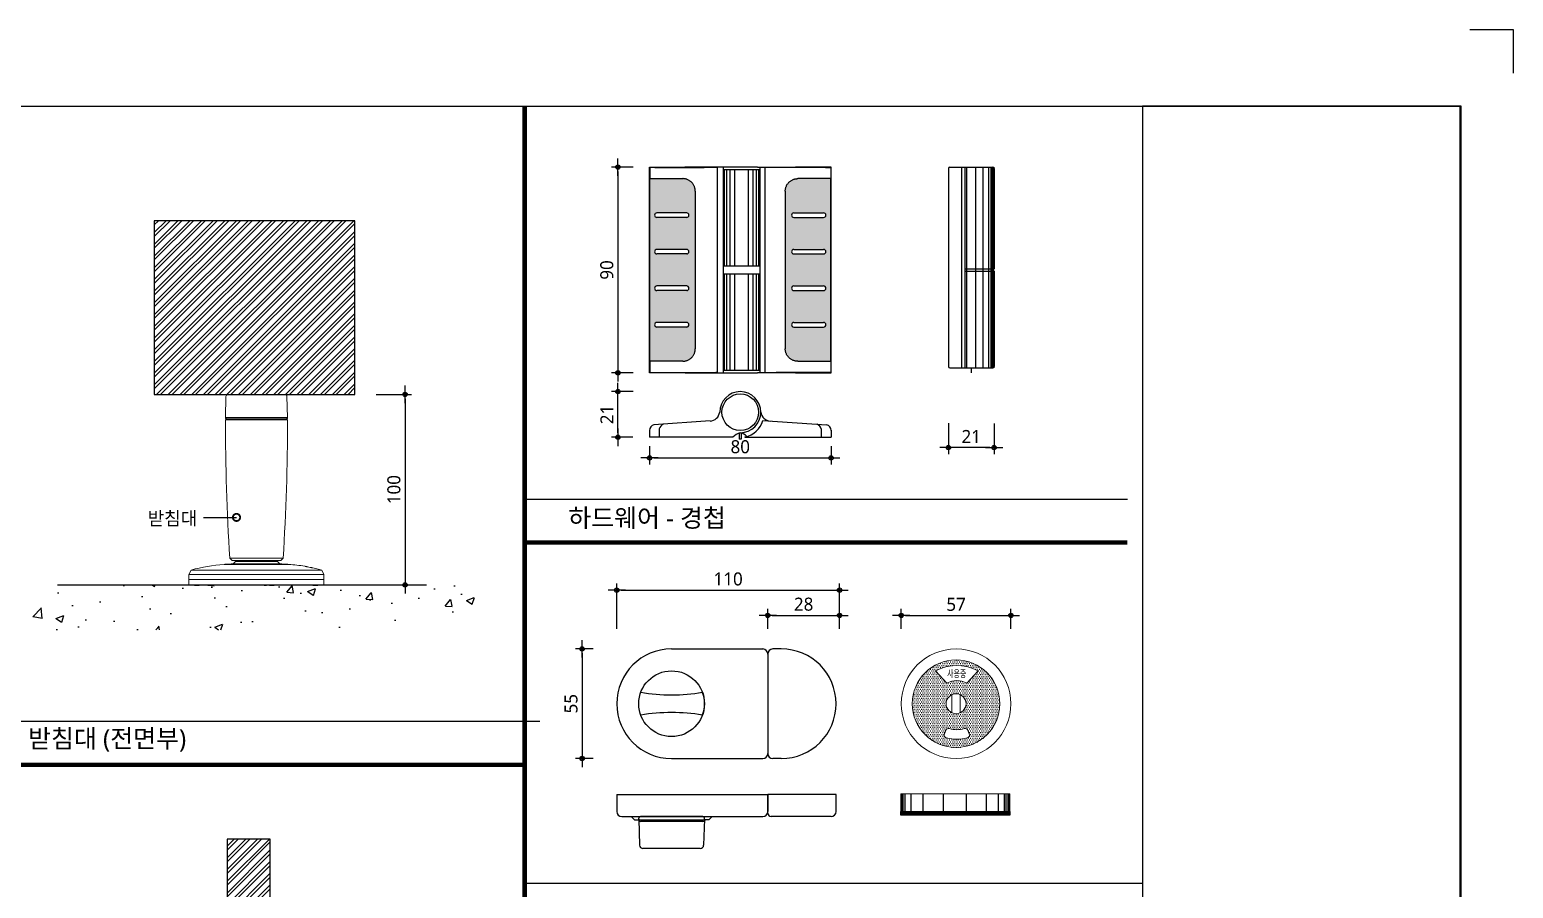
# Model space of a CAD drawing. Extents: x -256 to 8104, y -176 to 5714.
# Drawn here: x 4694 to 8104, y 3740 to 5714 of the extents above; entities that cross this region are included whole.
import ezdxf
from ezdxf.enums import TextEntityAlignment as Align

# ---------------------------------------------------------------- set-up
doc = ezdxf.new("R2010")
doc.units = 0
doc.header["$LTSCALE"] = 30
doc.layers.get('0').update_dxf_attribs({"linetype": 'CONTINUOUS'})
doc.layers.get('DEFPOINTS').update_dxf_attribs({"linetype": 'CONTINUOUS'})
for name, color, linetype in [('02---제품선', 4, 'CONTINUOUS'), ('curior-0Line', 252, 'CONTINUOUS'), ('DIM', 7, 'CONTINUOUS'), ('FIN', 5, 'CONTINUOUS'), ('HAT', 8, 'CONTINUOUS'), ('TIT', 3, 'CONTINUOUS'), ('문자', 3, 'CONTINUOUS'), ('부자재', 4, 'CONTINUOUS'), ('잠금쇠(회전형)', 4, 'CONTINUOUS'), ('치수', 1, 'CONTINUOUS'), ('판넬', 2, 'CONTINUOUS'), ('해치', 8, 'CONTINUOUS')]:
    doc.layers.add(name, color=color, linetype=linetype)
doc.styles.add('HDW', font='gulim.ttc')
doc.styles.add('돋움', font='malgun.ttf')
doc.dimstyles.new('10', dxfattribs={"dimscale": 10, "dimtxt": 3, "dimasz": 1, "dimexe": 1.5, "dimexo": 2, "dimgap": 1, "dimtad": 1, "dimdec": 0, "dimlunit": 6, "dimtxsty": '돋움', "dimblk": 'DIMDOT', "dimcen": -1, "dimdle": 1.5, "dimclrt": 3, "dimazin": 3, "dimtfac": 1, "dimtdec": 0, "dimtix": 1, "dimtmove": 2, "dimatfit": 3, "dimldrblk": 'DIMDOT', "dimarcsym": 0})

# ---------------------------------------------------------------- blocks, each defined once
blk = doc.blocks.new('DIMDOT')
at = {"linetype": 'Continuous'}
blk.add_line((-2, 0), (2, 0), dxfattribs=at)
for radius in [0.5, 0.25]:
    blk.add_circle((0, 0), radius, dxfattribs=at)
blk = doc.blocks.new('*D863')
at = {"layer": 'DEFPOINTS', "color": 0}
for p in [(125029.1, -2360.8), (124517.1, -2469.4), (125029.1, -2469.4)]:
    blk.add_point(p, dxfattribs=at)
at = {"layer": 'DIM', "color": 0, "lineweight": -2, "ltscale": 10}
for p, q in [((124517.1, -2449.4), (124517.1, -2345.8)), ((125029.1, -2449.4), (125029.1, -2345.8)), ((124527.1, -2360.8), (125019.1, -2360.8))]:
    blk.add_line(p, q, dxfattribs=at)
at = {"layer": 'DIM', "color": 0, "lineweight": -2, "xscale": 10, "yscale": 10, "zscale": 10, "rotation": 180}
blk.add_blockref('DIMDOT', (124517.1, -2360.8), dxfattribs=at)
at = {"layer": 'DIM', "color": 0, "lineweight": -2, "xscale": 10, "yscale": 10, "zscale": 10}
blk.add_blockref('DIMDOT', (125029.1, -2360.8), dxfattribs=at)
at = {"layer": 'DIM', "color": 3, "insert": (124773.1, -2335.2), "char_height": 30, "attachment_point": 5, "style": '돋움'}
blk.add_mtext('110', dxfattribs=at)
blk = doc.blocks.new('*D864')
at = {"layer": 'DEFPOINTS', "color": 0}
for p in [(125029.1, -2418.7), (124864.1, -2469.4), (125029.1, -2469.4)]:
    blk.add_point(p, dxfattribs=at)
at = {"layer": 'DIM', "color": 0, "lineweight": -2, "ltscale": 10}
for p, q in [((124864.1, -2449.4), (124864.1, -2403.7)), ((124874.1, -2418.7), (125019.1, -2418.7)), ((125029.1, -2449.4), (125029.1, -2403.7))]:
    blk.add_line(p, q, dxfattribs=at)
at = {"layer": 'DIM', "color": 0, "lineweight": -2, "xscale": 10, "yscale": 10, "zscale": 10, "rotation": 180}
blk.add_blockref('DIMDOT', (124864.1, -2418.7), dxfattribs=at)
at = {"layer": 'DIM', "color": 0, "lineweight": -2, "xscale": 10, "yscale": 10, "zscale": 10}
blk.add_blockref('DIMDOT', (125029.1, -2418.7), dxfattribs=at)
at = {"layer": 'DIM', "color": 3, "insert": (124946.6, -2393.2), "char_height": 30, "attachment_point": 5, "style": '돋움'}
blk.add_mtext('28', dxfattribs=at)
blk = doc.blocks.new('*D865')
at = {"layer": 'DEFPOINTS', "color": 0}
for p in [(125422.9, -2418.7), (125170.9, -2469.4), (125422.9, -2469.4)]:
    blk.add_point(p, dxfattribs=at)
at = {"layer": 'DIM', "color": 0, "lineweight": -2, "ltscale": 10}
for p, q in [((125170.9, -2449.4), (125170.9, -2403.7)), ((125180.9, -2418.7), (125412.9, -2418.7)), ((125422.9, -2449.4), (125422.9, -2403.7))]:
    blk.add_line(p, q, dxfattribs=at)
at = {"layer": 'DIM', "color": 0, "lineweight": -2, "xscale": 10, "yscale": 10, "zscale": 10, "rotation": 180}
blk.add_blockref('DIMDOT', (125170.9, -2418.7), dxfattribs=at)
at = {"layer": 'DIM', "color": 0, "lineweight": -2, "xscale": 10, "yscale": 10, "zscale": 10}
blk.add_blockref('DIMDOT', (125422.9, -2418.7), dxfattribs=at)
at = {"layer": 'DIM', "color": 3, "insert": (125296.9, -2393.5), "char_height": 30, "attachment_point": 5, "style": '돋움'}
blk.add_mtext('57', dxfattribs=at)
blk = doc.blocks.new('*D866')
at = {"layer": 'DEFPOINTS', "color": 0}
for p in [(124574.8, -1388), (124519.8, -1861.1), (124574.8, -1861.1)]:
    blk.add_point(p, dxfattribs=at)
at = {"layer": 'DIM', "color": 0, "lineweight": -2, "ltscale": 10}
for p, q in [((124554.8, -1388), (124504.8, -1388)), ((124519.8, -1398), (124519.8, -1851.1)), ((124554.8, -1861.1), (124504.8, -1861.1))]:
    blk.add_line(p, q, dxfattribs=at)
at = {"layer": 'DIM', "color": 0, "lineweight": -2, "xscale": 10, "yscale": 10, "zscale": 10}
for p, rotation in [((124519.8, -1388), 90), ((124519.8, -1861.1), 270)]:
    blk.add_blockref('DIMDOT', p, dxfattribs=dict(at, rotation=rotation))
at = {"layer": 'DIM', "color": 3, "insert": (124494.3, -1624.6), "char_height": 30, "attachment_point": 5, "rotation": 90, "style": '돋움'}
blk.add_mtext('90', dxfattribs=at)
blk = doc.blocks.new('*D867')
at = {"layer": 'DEFPOINTS', "color": 0}
for p in [(124592.4, -2009.4), (125009.5, -2009.4), (125009.5, -2056.7)]:
    blk.add_point(p, dxfattribs=at)
at = {"layer": 'DIM', "color": 0, "lineweight": -2, "ltscale": 10}
for p, q in [((124592.4, -2029.4), (124592.4, -2071.7)), ((125009.5, -2029.4), (125009.5, -2071.7)), ((124602.4, -2056.7), (124999.5, -2056.7))]:
    blk.add_line(p, q, dxfattribs=at)
at = {"layer": 'DIM', "color": 0, "lineweight": -2, "xscale": 10, "yscale": 10, "zscale": 10, "rotation": 180}
blk.add_blockref('DIMDOT', (124592.4, -2056.7), dxfattribs=at)
at = {"layer": 'DIM', "color": 0, "lineweight": -2, "xscale": 10, "yscale": 10, "zscale": 10}
blk.add_blockref('DIMDOT', (125009.5, -2056.7), dxfattribs=at)
at = {"layer": 'DIM', "color": 3, "insert": (124800.9, -2031.2), "char_height": 30, "attachment_point": 5, "style": '돋움'}
blk.add_mtext('80', dxfattribs=at)
blk = doc.blocks.new('*D868')
at = {"layer": 'DEFPOINTS', "color": 0}
for p in [(124519.8, -1904.4), (124574.8, -1904.4), (124574.1, -2009.4)]:
    blk.add_point(p, dxfattribs=at)
at = {"layer": 'DIM', "color": 0, "lineweight": -2, "ltscale": 10}
for p, q in [((124554.8, -1904.4), (124504.8, -1904.4)), ((124519.8, -1999.4), (124519.8, -1914.4)), ((124554.1, -2009.4), (124504.8, -2009.4))]:
    blk.add_line(p, q, dxfattribs=at)
at = {"layer": 'DIM', "color": 0, "lineweight": -2, "xscale": 10, "yscale": 10, "zscale": 10}
for p, rotation in [((124519.8, -1904.4), 90), ((124519.8, -2009.4), 270)]:
    blk.add_blockref('DIMDOT', p, dxfattribs=dict(at, rotation=rotation))
at = {"layer": 'DIM', "color": 3, "insert": (124494.4, -1956.9), "char_height": 30, "attachment_point": 5, "rotation": 90, "style": '돋움'}
blk.add_mtext('21', dxfattribs=at)
blk = doc.blocks.new('*D869')
at = {"layer": 'DEFPOINTS', "color": 0}
for p in [(125279.3, -1957.2), (125384.3, -1957.9), (125279.3, -2032.9)]:
    blk.add_point(p, dxfattribs=at)
at = {"layer": 'DIM', "color": 0, "lineweight": -2, "ltscale": 10}
for p, q in [((125279.3, -1977.2), (125279.3, -2047.9)), ((125384.3, -1977.9), (125384.3, -2047.9)), ((125374.3, -2032.9), (125289.3, -2032.9))]:
    blk.add_line(p, q, dxfattribs=at)
at = {"layer": 'DIM', "color": 0, "lineweight": -2, "xscale": 10, "yscale": 10, "zscale": 10, "rotation": 180}
blk.add_blockref('DIMDOT', (125279.3, -2032.9), dxfattribs=at)
at = {"layer": 'DIM', "color": 0, "lineweight": -2, "xscale": 10, "yscale": 10, "zscale": 10}
blk.add_blockref('DIMDOT', (125384.3, -2032.9), dxfattribs=at)
at = {"layer": 'DIM', "color": 3, "insert": (125331.8, -2007.5), "char_height": 30, "attachment_point": 5, "style": '돋움'}
blk.add_mtext('21', dxfattribs=at)
blk = doc.blocks.new('*D870')
at = {"layer": 'DEFPOINTS', "color": 0}
for p in [(124482.8, -2495.9), (124437.2, -2747.9), (124482.8, -2747.9)]:
    blk.add_point(p, dxfattribs=at)
at = {"layer": 'DIM', "color": 0, "lineweight": -2, "ltscale": 10}
for p, q in [((124462.8, -2495.9), (124422.2, -2495.9)), ((124437.2, -2505.9), (124437.2, -2737.9)), ((124462.8, -2747.9), (124422.2, -2747.9))]:
    blk.add_line(p, q, dxfattribs=at)
at = {"layer": 'DIM', "color": 0, "lineweight": -2, "xscale": 10, "yscale": 10, "zscale": 10}
for p, rotation in [((124437.2, -2495.9), 90), ((124437.2, -2747.9), 270)]:
    blk.add_blockref('DIMDOT', p, dxfattribs=dict(at, rotation=rotation))
at = {"layer": 'DIM', "color": 3, "insert": (124411.9, -2621.9), "char_height": 30, "attachment_point": 5, "rotation": 90, "style": '돋움'}
blk.add_mtext('55', dxfattribs=at)
blk = doc.blocks.new('*D875')
at = {"layer": 'DEFPOINTS', "color": 0}
for p in [(123944.3, -1910.6), (123887.6, -2348.8), (124030.5, -2348.8)]:
    blk.add_point(p, dxfattribs=at)
at = {"layer": 'DIM', "color": 0, "lineweight": -2, "ltscale": 10}
for p, q in [((123964.3, -1910.6), (124045.5, -1910.6)), ((124030.5, -1920.6), (124030.5, -2338.8)), ((123907.6, -2348.8), (124045.5, -2348.8))]:
    blk.add_line(p, q, dxfattribs=at)
at = {"layer": 'DIM', "color": 0, "lineweight": -2, "xscale": 10, "yscale": 10, "zscale": 10}
for p, rotation in [((124030.5, -1910.6), 90), ((124030.5, -2348.8), 270)]:
    blk.add_blockref('DIMDOT', p, dxfattribs=dict(at, rotation=rotation))
at = {"layer": 'DIM', "color": 3, "insert": (124004.9, -2129.7), "char_height": 30, "attachment_point": 5, "rotation": 90, "style": '돋움'}
blk.add_mtext('100', dxfattribs=at)
blk = doc.blocks.new('_DOTSMALL')
at = {"color": 0, "linetype": 'ByBlock', "const_width": 0.5}
blk.add_lwpolyline([(-0.0625, 0, 1), (0.0625, 0, 1)], format="xyb", close=True, dxfattribs=at)
blk = doc.blocks.new('A$C63EC304E')
at = {"layer": '치수', "color": 1, "xscale": 2.5, "yscale": 2.5, "zscale": 2.5, "rotation": 234.3098741996962}
blk.add_blockref('_DOTSMALL', (0.31, 0.31), dxfattribs=at)
blk = doc.blocks.new('A$C2BC9653E')
at = {"layer": '치수', "xscale": 0.3333333333333333, "yscale": 0.3333333333333333, "zscale": 0.3333333333333333}
blk.add_blockref('A$C63EC304E', (0, 0), dxfattribs=at)
blk = doc.blocks.new('A$C7FC71301')
at = {"layer": '치수', "rotation": 180}
blk.add_blockref('A$C2BC9653E', (0.208, 0.208), dxfattribs=at)
blk = doc.blocks.new('A$C4A20372B')
at = {"layer": '치수'}
blk.add_blockref('A$C7FC71301', (0, 0), dxfattribs=at)
blk = doc.blocks.new('A$C566469F5')
at = {"layer": '치수'}
blk.add_blockref('A$C4A20372B', (0, 0), dxfattribs=at)
blk = doc.blocks.new('A$C7E317CD4')
at = {"layer": '해치', "xscale": 2, "yscale": 2, "zscale": 2}
blk.add_blockref('A$C566469F5', (0, 0), dxfattribs=at)
blk = doc.blocks.new('A$C601D7F27')
at = {"layer": '치수'}
blk.add_blockref('A$C7E317CD4', (0, 0), dxfattribs=at)
blk = doc.blocks.new('A$C38802C08')
at = {"layer": '치수'}
blk.add_blockref('A$C601D7F27', (0, 0), dxfattribs=at)
blk = doc.blocks.new('BASIC_32', base_point=(118473.5, -6786.3))
at = {"layer": 'HAT'}
h = blk.add_hatch(dxfattribs=at)
h.set_pattern_fill('ANSI32', color=256, scale=2, style=0)
h.set_pattern_definition([(45, (110151.98, -6962.043), (-13.470384, 13.470384), []), (45, (110160.96, -6962.043), (-13.470384, 13.470384), [])])
h.paths.add_polyline_path([(123754.9, -1910.7), (123914.9, -1910.7), (123914.9, -1511.3), (123454.1, -1511.3), (123454.1, -1910.7)])
h = blk.add_hatch(dxfattribs=at)
h.set_pattern_fill('ANSI32', color=256, scale=2, style=0)
h.set_pattern_definition([(45, (110174.84, -7062.227), (-13.470384, 13.470384), []), (45, (110183.82, -7062.227), (-13.470384, 13.470384), [])])
h.paths.add_polyline_path([(123621.3, -3247.4), (123720.8, -3247.4), (123720.8, -2933), (123621.3, -2933)])
at = {"layer": '해치'}
h = blk.add_hatch(dxfattribs=at)
h.set_pattern_fill('DOTS', color=256, scale=2.628474)
h.set_pattern_definition([(0, (121630.654, -1053.001), (2.086351, 4.172702), [0, -4.172702])])
edge = h.paths.add_edge_path()
edge.add_line((124592.9, -1834.6), (124592.9, -1834.6))
edge.add_spline(control_points=[(124592.9, -1834.6), (124593.1, -1834.6), (124604.7, -1834.6)], knot_values=[-0.724312, -0.724312, -0.724312, 0.724312, 0.724312, 0.724312], weights=[1, 0.748956, 1], degree=2, periodic=0)
edge.add_line((124604.7, -1834.6), (124668.6, -1834.6))
edge.add_spline(control_points=[(124668.6, -1834.6), (124697.5, -1834.6), (124697.5, -1805.7)], knot_values=[-1.570796, -1.570796, -1.570796, 0, 0, 0], weights=[1, 0.707107, 1], degree=2, periodic=0)
edge.add_line((124697.5, -1805.7), (124697.5, -1443.5))
edge.add_spline(control_points=[(124697.5, -1443.5), (124697.5, -1414.6), (124668.6, -1414.6)], knot_values=[0, 0, 0, 1.570796, 1.570796, 1.570796], weights=[1, 0.707107, 1], degree=2, periodic=0)
edge.add_line((124668.6, -1414.6), (124604.7, -1414.6))
edge.add_spline(control_points=[(124604.7, -1414.6), (124593.1, -1414.6), (124592.9, -1414.6)], knot_values=[-0.724312, -0.724312, -0.724312, 0.724312, 0.724312, 0.724312], weights=[1, 0.748956, 1], degree=2, periodic=0)
edge.add_line((124592.9, -1414.6), (124592.9, -1834.6))
h.paths.add_polyline_path([(124677.8, -1493.3, -0.414214), (124683, -1498.6, -0.414214), (124677.8, -1503.8), (124609.4, -1503.8, -0.414214), (124604.2, -1498.6, -0.414214), (124609.4, -1493.3)], flags=16)
h.paths.add_polyline_path([(124677.8, -1577.3, -0.414214), (124683, -1582.6, -0.414214), (124677.8, -1587.8), (124609.4, -1587.8, -0.414214), (124604.2, -1582.6, -0.414214), (124609.4, -1577.3)], flags=16)
h.paths.add_polyline_path([(124677.8, -1661.3, -0.414214), (124683, -1666.6, -0.414214), (124677.8, -1671.8), (124609.4, -1671.8, -0.414214), (124604.2, -1666.6, -0.414214), (124609.4, -1661.3)], flags=16)
h.paths.add_polyline_path([(124677.8, -1745.3, -0.414214), (124683, -1750.6, -0.414214), (124677.8, -1755.9), (124609.4, -1755.9, -0.414214), (124604.2, -1750.6, -0.414214), (124609.4, -1745.3)], flags=16)
h = blk.add_hatch(dxfattribs=at)
h.set_pattern_fill('DOTS', color=256, scale=2.628474)
h.set_pattern_definition([(0, (121156.0365, -1053.001), (2.086351, 4.1727023), [0, -4.1727023])])
edge = h.paths.add_edge_path()
edge.add_spline(control_points=[(124904.3, -1443.5), (124904.3, -1414.6), (124933.2, -1414.6)], knot_values=[0, 0, 0, 1.570796, 1.570796, 1.570796], weights=[1, 0.707107, 1], degree=2, periodic=0)
edge.add_line((124933.2, -1414.6), (124997.1, -1414.6))
edge.add_spline(control_points=[(124997.1, -1414.6), (125008.7, -1414.6), (125008.9, -1414.6)], knot_values=[-0.724312, -0.724312, -0.724312, 0.724312, 0.724312, 0.724312], weights=[1, 0.748956, 1], degree=2, periodic=0)
edge.add_line((125009, -1414.6), (125009, -1834.6))
edge.add_line((125009, -1834.6), (125008.9, -1834.6))
edge.add_spline(control_points=[(125008.9, -1834.6), (125008.7, -1834.6), (124997.1, -1834.6)], knot_values=[-0.724312, -0.724312, -0.724312, 0.724312, 0.724312, 0.724312], weights=[1, 0.748956, 1], degree=2, periodic=0)
edge.add_line((124997.1, -1834.6), (124933.2, -1834.6))
edge.add_spline(control_points=[(124933.2, -1834.6), (124904.3, -1834.6), (124904.3, -1805.7)], knot_values=[-1.570796, -1.570796, -1.570796, 0, 0, 0], weights=[1, 0.707107, 1], degree=2, periodic=0)
edge.add_line((124904.3, -1805.7), (124904.3, -1443.5))
h.paths.add_polyline_path([(124924.1, -1493.3, 0.414214), (124918.8, -1498.6, 0.414214), (124924.1, -1503.8), (124992.4, -1503.8, 0.414214), (124997.7, -1498.6, 0.414214), (124992.4, -1493.3)], flags=16)
h.paths.add_polyline_path([(124924.1, -1577.3, 0.414214), (124918.8, -1582.6, 0.414214), (124924.1, -1587.8), (124992.4, -1587.8, 0.414214), (124997.7, -1582.6, 0.414214), (124992.4, -1577.3)], flags=16)
h.paths.add_polyline_path([(124924.1, -1661.3, 0.414214), (124918.8, -1666.6, 0.414214), (124924.1, -1671.8), (124992.4, -1671.8, 0.414214), (124997.7, -1666.6, 0.414214), (124992.4, -1661.3)], flags=16)
h.paths.add_polyline_path([(124924.1, -1745.3, 0.414214), (124918.8, -1750.6, 0.414214), (124924.1, -1755.9), (124992.4, -1755.9, 0.414214), (124997.7, -1750.6, 0.414214), (124992.4, -1745.3)], flags=16)
h = blk.add_hatch(dxfattribs=at)
h.set_pattern_fill('AR-CONC', color=256, style=0)
h.set_pattern_definition([(50, (121713, -3885.54), (182.185, -15.939), [19.05, -209.55]), (355, (121713, -3885.54), (-35.243, 191.057), [15.24, -167.64]), (100.451, (121728.19, -3886.86), (146.943, 175.117), [16.19, -178.09]), (46.184, (121713, -3834.74), (271.079, -42.042), [28.575, -314.325]), (96.636, (121735.6, -3838.24), (237.404, 247.426), [24.285, -267.135]), (351.184, (121713, -3834.74), (237.405, 247.425), [22.86, -251.46]), (21, (121738.4, -3847.44), (151.615, -102.2655), [19.05, -209.55]), (326, (121738.4, -3847.44), (61.802, 184.188), [15.24, -167.64]), (71.4514, (121751.04, -3855.96), (213.416, 81.923), [16.19, -178.09]), (37.5, (121713.007, -3885.535), (3.0886, 84.555), [0, -165.608, 0, -170.18, 0, -168.275]), (7.5, (121713.01, -3885.535), (66.8197, 100.1806), [0, -97.028, 0, -161.798, 0, -64.135]), (327.5, (121656.365, -3885.535), (135.5906, -5.7287), [0, -63.5, 0, -198.12, 0, -262.89]), (317.5, (121630.96, -3885.54), (148.129, 25.4265), [0, -82.55, 0, -131.572, 0, -186.69])])
h.paths.add_polyline_path([(124192.6, -2451.8), (124192.6, -2348.8), (123142.4, -2348.8), (123142.4, -2451.8)])
h = blk.add_hatch(dxfattribs=at)
h.set_pattern_fill('DOTS', color=256, scale=2.628474)
h.set_pattern_definition([(0, (119602.8484, -6079.2786), (2.086351, 4.1727023), [0, -4.1727023])])
h.paths.add_polyline_path([(125397.5, -2621.9, 1), (125196.2, -2621.9, 1)])
h.paths.add_polyline_path([(125273.9, -2621.9, -1), (125319.8, -2621.9, -1)], flags=16)
h.paths.add_polyline_path([(125321.6, -2574.7, 0.250537), (125275.7, -2574.7), (125249.9, -2546.2, -0.258173), (125347.4, -2546.2)], flags=16)
h.paths.add_polyline_path([(125324.3, -2683.4), (125327.1, -2691.5, -0.437988), (125322.3, -2700.6, -0.127495), (125275.1, -2700.6, -0.437988), (125270.2, -2691.5), (125273, -2683.4, -0.407197), (125281.8, -2679, 0.156299), (125315.5, -2679, -0.407197)], flags=16)
h.paths.add_polyline_path([(125271.7, -2566.8), (125325.1, -2566.8), (125325.1, -2539.3), (125271.7, -2539.3)], flags=8)
at = {"color": 2}
for p, q in [((126477.6, -1072), (126577.6, -1072)), ((126477.6, -1072), (126577.6, -1072)), ((126477.6, -1072), (126577.6, -1072)), ((126577.6, -1072), (126577.6, -1172)), ((126577.6, -1072), (126577.6, -1172)), ((126577.6, -1072), (126577.6, -1172)), ((125331.8, -1849.6), (125331.8, -1861.1)), ((123231.7, -2348.8), (124079.4, -2348.8))]:
    blk.add_line(p, q, dxfattribs=at)
at = {"color": 8}
for p, q in [((124305.4, -2151.5), (125690.7, -2151.5)), ((120992.3, -2662.1), (124340.1, -2662.1)), ((124305.4, -3034.3), (125725.1, -3034.3))]:
    blk.add_line(p, q, dxfattribs=at)
at = {"color": 2}
for points in [[(118472.8, -1247.9), (125725.1, -1247.9), (125725.1, -6786.2), (118472.8, -6786.2)], [(118472.8, -1247.9), (125725.1, -1247.9), (125725.1, -6786.2), (118472.8, -6786.2)], [(118472.8, -1247.9), (126454.7, -1247.9), (126454.7, -6786.2), (118472.8, -6786.2)]]:
    blk.add_lwpolyline(points, close=True, dxfattribs=at)
at = {"color": 8, "const_width": 10}
for points in [[(124305.4, -6786.2), (124305.4, -1247.9)], [(124305.4, -2251.5), (125690.7, -2251.5)], [(120957.6, -2762.1), (124305.4, -2762.1)]]:
    blk.add_lwpolyline(points, dxfattribs=at)
at = {"layer": '02---제품선'}
for p, q in [((124643.1, -2495.9), (124852.5, -2495.9)), ((124864.1, -2507.6), (124864.1, -2736.3)), ((124864.1, -2507.6), (124864.1, -2736.3)), ((124895.1, -2495.9), (124875.8, -2495.9)), ((124643.1, -2747.9), (124852.5, -2747.9)), ((124895.1, -2747.9), (124875.8, -2747.9)), ((124517.1, -2830.9), (124864.1, -2830.9)), ((124517.1, -2830.9), (124517.1, -2869.7)), ((124864.1, -2830.9), (124864.1, -2869.7)), ((125021.1, -2830.9), (124864.1, -2830.9)), ((124864.1, -2873.6), (124864.1, -2830.9)), ((125021.1, -2869.7), (125021.1, -2830.9)), ((124528.8, -2881.3), (124550.1, -2881.3)), ((124550.1, -2881.3), (124736.2, -2881.3)), ((124557.9, -2889.1), (124550.1, -2881.3)), ((124557.9, -2889.1), (124565.6, -2889.1)), ((124565.6, -2889.1), (124720.7, -2889.1)), ((124567.5, -2889.1), (124567.5, -2885.2)), ((124567.5, -2887.1), (124569.6, -2947.5)), ((124714.9, -2881.3), (124571.4, -2881.3)), ((124714.9, -2893), (124571.4, -2893)), ((124718.8, -2887.1), (124716.7, -2947.5)), ((124718.7, -2889.1), (124718.7, -2885.2)), ((124728.4, -2889.1), (124720.7, -2889.1)), ((124728.4, -2889.1), (124736.2, -2881.3)), ((124736.2, -2881.3), (124852.5, -2881.3)), ((125009.5, -2881.3), (124871.9, -2881.3)), ((124709, -2955), (124577.3, -2955))]:
    blk.add_line(p, q, dxfattribs=at)
blk.add_circle((124643.1, -2621.9), 75.6, dxfattribs=at)
blk.add_circle((124643.1, -2621.9), 75.6, dxfattribs=at)
for centre, radius, start, end in [((124643.1, -2621.9), 126, 90, 180), ((124852.5, -2507.6), 11.6, 0, 90), ((124875.8, -2507.6), 11.6, 90, 180), ((124895.1, -2621.9), 126, 0, 90), ((124643.1, -2621.9), 126, 180, 270), ((124643.1, -2185.1), 416.6, 260.2031, 279.7969), ((124643.1, -2621.9), 75.6, 340.7512, 19.2488), ((124895.1, -2621.9), 126, 270, 0), ((124643.1, -3058.7), 416.6, 80.2031, 99.7969), ((124852.5, -2736.3), 11.6, 270, 0), ((124875.8, -2736.3), 11.6, 180, 270), ((124528.8, -2869.7), 11.6, 180, 270), ((124571.4, -2885.2), 3.88, 90, 180), ((124571.4, -2889.1), 3.88, 180, 270), ((124714.9, -2885.2), 3.88, 0, 90), ((124714.9, -2889.1), 3.88, 270, 0), ((124852.5, -2869.7), 11.6, 270, 0), ((124871.9, -2873.6), 7.75, 180, 270), ((125009.5, -2869.7), 11.6, 270, 0), ((124577.3, -2947.2), 7.75, 182, 270), ((124709, -2947.2), 7.75, 270, 358)]:
    blk.add_arc(centre, radius, start, end, dxfattribs=at)
at = {"layer": 'curior-0Line'}
blk.add_line((125725.1, -1247.9), (125725.1, -6785.4), dxfattribs=at)
blk.add_lwpolyline([(126457.5, -1247.9), (125725.1, -1247.9), (125725.1, -6786.2), (126457.5, -6786.2)], close=True, dxfattribs=at)
at = {"layer": 'FIN', "color": 4, "linetype": 'Continuous', "lineweight": 15}
for p, q in [((123760.2, -1964.1), (123759, -1915.5)), ((123620.3, -1966.7), (123757.7, -1966.7)), ((123538.7, -2314.6), (123533.8, -2325.1)), ((123627.7, -2286.9), (123633, -2292.3)), ((123745, -2292.3), (123633, -2292.3)), ((123640.7, -2294.6), (123635.6, -2300.5)), ((123742.5, -2300.5), (123635.6, -2300.5)), ((123640.7, -2292.3), (123640.7, -2294.6)), ((123640.7, -2294.6), (123737.4, -2294.6)), ((123737.4, -2294.6), (123737.4, -2292.3)), ((123742.5, -2300.5), (123737.4, -2294.6)), ((123745, -2292.3), (123750.4, -2286.9)), ((123844.2, -2325.1), (123839.3, -2314.6)), ((123533.8, -2325.1), (123533.8, -2336.1)), ((123533.8, -2336.1), (123533.8, -2348.8)), ((123533.8, -2348.8), (123844.2, -2348.8)), ((123844.2, -2336.1), (123844.2, -2325.1)), ((123844.2, -2348.8), (123844.2, -2336.1))]:
    blk.add_line(p, q, dxfattribs=at)
at = {"layer": 'FIN', "linetype": 'Continuous', "lineweight": 15}
for p, q in [((123617.8, -1964.1), (123760.2, -1964.1)), ((123760.3, -1969.2), (123617.8, -1969.2)), ((123538.7, -2314.6), (123839.3, -2314.6)), ((123763.3, -2301.6), (123614.7, -2301.6)), ((123616.6, -2301.4), (123761.4, -2301.4)), ((123627.7, -2286.9), (123750.4, -2286.9)), ((123844.2, -2325.1), (123533.8, -2325.1)), ((123844.2, -2336.1), (123533.8, -2336.1)), ((123533.8, -2336.1), (123844.2, -2336.1)), ((123546.5, -2349.8), (123546.5, -2348.8)), ((123546.6, -2349.8), (123546.5, -2349.8)), ((123546.6, -2349.8), (123546.6, -2348.8)), ((123557.3, -2349.8), (123546.6, -2349.8)), ((123557.3, -2349.8), (123557.3, -2348.8)), ((123557.4, -2349.8), (123557.3, -2349.8)), ((123557.4, -2349.8), (123557.4, -2348.8)), ((123706.8, -2349.8), (123706.8, -2348.8)), ((123711.9, -2349.8), (123706.8, -2349.8)), ((123711.9, -2349.8), (123711.9, -2348.8)), ((123719, -2349.8), (123719, -2348.8)), ((123719.1, -2349.8), (123719.1, -2348.8)), ((123719.3, -2349.8), (123719.3, -2348.8)), ((123719.8, -2349.8), (123719.8, -2348.8)), ((123722, -2349.8), (123719.8, -2349.8)), ((123722, -2349.8), (123722, -2348.8)), ((123722.8, -2349.8), (123722, -2349.8)), ((123722.8, -2349.8), (123722.8, -2348.8)), ((123723.5, -2349.8), (123722.8, -2349.8)), ((123723.5, -2349.8), (123723.5, -2348.8)), ((123723.8, -2349.8), (123723.5, -2349.8)), ((123723.8, -2349.8), (123723.8, -2348.8)), ((123723.9, -2349.8), (123723.8, -2349.8)), ((123724, -2349.8), (123724, -2348.8)), ((123725.6, -2349.8), (123725.6, -2348.8)), ((123727.5, -2349.8), (123727.5, -2348.8)), ((123727.5, -2349.8), (123727.5, -2348.8)), ((123728.2, -2349.8), (123727.6, -2349.8)), ((123728.2, -2349.8), (123728.2, -2348.8)), ((123728.5, -2349.8), (123728.2, -2349.8)), ((123728.5, -2349.8), (123728.5, -2348.8)), ((123729.3, -2349.8), (123728.5, -2349.8)), ((123729.3, -2349.8), (123729.3, -2348.8)), ((123818.6, -2349.8), (123818.6, -2348.8)), ((123820.4, -2349.8), (123820.4, -2348.8)), ((123824.2, -2349.8), (123824.2, -2348.8)), ((123828.1, -2349.8), (123828.1, -2348.8)), ((123829.8, -2349.8), (123829.8, -2348.8))]:
    blk.add_line(p, q, dxfattribs=at)
at = {"layer": 'FIN', "color": 4, "linetype": 'Continuous', "lineweight": 15, "flags": 128}
blk.add_lwpolyline([(123754, -1910.6), (123623.9, -1910.7, 0.411572), (123618.9, -1915.6), (123618.9, -1915.6), (123617.8, -1964.1)], format="xyb", dxfattribs=at)
at = {"layer": 'FIN', "color": 4, "linetype": 'Continuous', "lineweight": 15}
for centre, radius, start, end in [((123754, -1915.6), 5, 1.3876, 90.0349), ((123620.4, -1964.1), 2.54, 179.2415, 270), ((123620.3, -1969.2), 2.54, 90, 179.3579), ((128658.9, -1971.6), 5041.1, 179.9718, 183.5859), ((118933.1, -1978.4), 4827.1, 356.3354, 0.1097), ((123757.7, -1964.1), 2.54, 270, 0.7585), ((123757.7, -1969.2), 2.54, 0.6421, 90), ((123640.7, -2682.3), 381.6, 93.8991, 105.5006), ((123616.8, -2303), 1.53, 94.7479, 116.6788), ((123640.7, -2590.9), 290.5, 91.0115, 94.7479), ((123737.4, -2590.9), 290.5, 85.2521, 88.9885), ((123761.3, -2303), 1.53, 63.3212, 85.2521), ((123737.4, -2682.3), 381.6, 80.5831, 86.1009), ((123737.4, -2682.3), 381.6, 74.4994, 78.127)]:
    blk.add_arc(centre, radius, start, end, dxfattribs=at)
for points, knots in [([(123799.8, -2305.8), (123799.8, -2305.8), (123799.7, -2305.8), (123799.9, -2305.9), (123800.1, -2305.9), (123800.2, -2305.9)], [0, 0, 0, 0, 0.110152, 0.664814, 1, 1, 1, 1]), ([(123800.2, -2305.9), (123800.4, -2306), (123800.8, -2306), (123801.6, -2306.1), (123802.4, -2306.3), (123803.2, -2306.4), (123803.6, -2306.5), (123803.7, -2306.5)], [0, 0, 0, 0, 0.2159727, 0.4318558, 0.6498983, 0.8698049, 1, 1, 1, 1]), ([(123806.7, -2307.2), (123806.1, -2307.1), (123805.1, -2306.9), (123804.1, -2306.7), (123803.7, -2306.6)], [0, 0, 0, 0, 0.585266, 1, 1, 1, 1]), ([(123803.7, -2306.6), (123803.7, -2306.7), (123803.7, -2306.7), (123803.7, -2306.9), (123803.7, -2306.9)], [0, 0, 0, 0, 0.495973, 1, 1, 1, 1]), ([(123803.7, -2306.9), (123804.1, -2307), (123805.1, -2307.2), (123806.1, -2307.4), (123806.7, -2307.5)], [0, 0, 0, 0, 0.405872, 1, 1, 1, 1]), ([(123818.9, -2309.7), (123816.8, -2309.3), (123812.7, -2308.4), (123808.6, -2307.6), (123806.7, -2307.3)], [0, 0, 0, 0, 0.528575, 1, 1, 1, 1]), ([(123806.7, -2307.5), (123806.7, -2307.5), (123806.7, -2307.4), (123806.7, -2307.4), (123806.7, -2307.4)], [0, 0, 0, 0, 0.517301, 1, 1, 1, 1]), ([(123806.7, -2307.4), (123808.6, -2307.7), (123812.7, -2308.5), (123816.8, -2309.4), (123818.9, -2309.8)], [0, 0, 0, 0, 0.470682, 1, 1, 1, 1]), ([(123818.9, -2309.8), (123818.9, -2309.8), (123818.9, -2309.8), (123818.9, -2309.8), (123818.9, -2309.7)], [0, 0, 0, 0, 0.529757, 1, 1, 1, 1])]:
    blk.add_open_spline(points, degree=3, knots=knots, dxfattribs=at)
for points in [[(123800.2, -2305.9), (123799.9, -2305.9)], [(123803.7, -2306.6), (123806.9, -2307.2)], [(123806.7, -2307.1), (123806.9, -2307.1)]]:
    blk.add_open_spline(points, degree=1, dxfattribs=at)
at = {"layer": 'FIN', "linetype": 'Continuous', "lineweight": 15}
for points, knots in [([(123719.3, -2349.8), (123719.2, -2349.8), (123719.1, -2349.8), (123719.1, -2349.8), (123719.1, -2349.8)], [0, 0, 0, 0, 0.557964, 1, 1, 1, 1]), ([(123719.8, -2349.8), (123719.7, -2349.8), (123719.5, -2349.8), (123719.3, -2349.8), (123719.3, -2349.8)], [0, 0, 0, 0, 0.561741, 1, 1, 1, 1]), ([(123725.6, -2349.8), (123725.3, -2349.8), (123724.7, -2349.8), (123724.2, -2349.8), (123724, -2349.8)], [0, 0, 0, 0, 0.560188, 1, 1, 1, 1]), ([(123727.5, -2349.8), (123727.1, -2349.8), (123726.5, -2349.8), (123725.8, -2349.8), (123725.6, -2349.8)], [0, 0, 0, 0, 0.559958, 1, 1, 1, 1]), ([(123820.4, -2349.8), (123819.8, -2349.8), (123818.8, -2349.8), (123818.7, -2349.8), (123818.6, -2349.8)], [0, 0, 0, 0, 0.558554, 1, 1, 1, 1]), ([(123821.9, -2349.8), (123821.3, -2349.8), (123820.4, -2349.8), (123819.7, -2349.8), (123819.4, -2349.8)], [0, 0, 0, 0, 0.558511, 1, 1, 1, 1]), ([(123824.2, -2349.8), (123823.5, -2349.8), (123822.1, -2349.8), (123820.9, -2349.8), (123820.4, -2349.8)], [0, 0, 0, 0, 0.559859, 1, 1, 1, 1]), ([(123828.1, -2349.8), (123827.4, -2349.8), (123826.2, -2349.8), (123824.9, -2349.8), (123824.2, -2349.8)], [0, 0, 0, 0, 0.558977, 1, 1, 1, 1]), ([(123829.8, -2349.8), (123829.8, -2349.8), (123829.6, -2349.8), (123828.6, -2349.8), (123828.1, -2349.8)], [0, 0, 0, 0, 0.559094, 1, 1, 1, 1])]:
    blk.add_open_spline(points, degree=3, knots=knots, dxfattribs=at)
blk.add_open_spline([(123719.7, -2349.8), (123719.5, -2349.8)], degree=1, dxfattribs=at)
at = {"layer": '부자재'}
for p, q in [((124592.4, -1388), (124673.8, -1388)), ((124592.4, -1861.1), (124592.4, -1388)), ((124592.4, -1388), (124592.9, -1388.6)), ((124592.9, -1388.6), (124592.9, -1414.6)), ((124604.7, -1388.8), (124718.3, -1389)), ((124673.9, -1388.1), (124673.8, -1388)), ((124761.5, -1388.1), (124673.9, -1388.1)), ((124748.9, -1859.9), (124748.9, -1389.2)), ((124761.5, -1388.1), (124761.5, -1861.1)), ((124761.5, -1388.1), (124761.5, -1388.1)), ((124840.3, -1388.1), (124927.9, -1388.1)), ((124845.6, -1388.1), (124845.6, -1861.1)), ((124858.2, -1859.9), (124858.2, -1389.2)), ((124997.1, -1388.8), (124883.5, -1389)), ((124927.9, -1388.1), (124928.1, -1388)), ((125009.5, -1388), (124928.1, -1388)), ((125009.5, -1388), (125008.9, -1388.6)), ((125008.9, -1388.6), (125008.9, -1414.6)), ((125009.5, -1861.1), (125009.5, -1388)), ((125279.3, -1391), (125279.3, -1846.6)), ((125282.3, -1388), (125381.3, -1388)), ((125309.3, -1388), (125309.3, -1849.6)), ((125316.8, -1388), (125316.8, -1849.6)), ((125384.3, -1391), (125384.3, -1621.7)), ((124592.9, -1834.6), (124592.9, -1414.6)), ((124592.9, -1414.6), (124592.9, -1414.6)), ((124604.7, -1414.6), (124668.6, -1414.6)), ((124997.1, -1414.6), (124933.2, -1414.6)), ((125009, -1414.6), (125008.9, -1414.6)), ((125009, -1834.6), (125009, -1414.6)), ((124697.5, -1443.5), (124697.5, -1805.7)), ((124904.3, -1443.5), (124904.3, -1805.7)), ((124761.7, -1621), (124761.7, -1628.4)), ((125316.8, -1621.7), (125384.3, -1621.7)), ((125316.8, -1627.7), (125384.3, -1627.7)), ((125383.3, -1621.7), (125383.3, -1627.7)), ((125384.3, -1627.7), (125384.3, -1846.6)), ((124592.9, -1834.6), (124592.9, -1834.6)), ((124592.9, -1834.6), (124592.9, -1860.6)), ((124668.6, -1834.6), (124604.7, -1834.6)), ((124933.2, -1834.6), (124997.1, -1834.6)), ((125008.9, -1834.6), (125009, -1834.6)), ((125008.9, -1834.6), (125008.9, -1860.6)), ((124592.9, -1860.6), (124592.4, -1861.1)), ((124673.8, -1861.1), (124592.4, -1861.1)), ((124604.7, -1860.4), (124718.3, -1860.2)), ((124673.9, -1861.1), (124673.8, -1861.1)), ((124673.9, -1861.1), (124761.5, -1861.1)), ((124927.9, -1861.1), (124840.3, -1861.1)), ((124997.1, -1860.4), (124883.5, -1860.2)), ((124927.9, -1861.1), (124928.1, -1861.1)), ((124928.1, -1861.1), (125009.5, -1861.1)), ((125008.9, -1860.6), (125009.5, -1861.1)), ((125282.3, -1849.6), (125381.3, -1849.6)), ((124731.8, -1971.8), (124602.1, -1980.9)), ((124852.5, -1970.4), (124999.4, -1980.8)), ((124592.4, -1992.8), (124592.4, -2009.4)), ((124784.1, -2009.4), (124592.4, -2009.4)), ((124614.9, -1989.7), (124614.9, -2009.4)), ((124798.7, -1999.4), (124798.7, -2013.9)), ((124803.2, -1999.4), (124803.2, -2013.9)), ((124811.6, -2008.6), (124811.6, -2009.4)), ((124811.6, -2009.4), (125009.5, -2009.4)), ((124987, -1989.7), (124987, -2009.4)), ((125009.5, -1992.8), (125009.5, -2009.4)), ((124803.2, -2013.9), (124798.7, -2013.9))]:
    blk.add_line(p, q, dxfattribs=at)
blk.add_circle((124800.9, -1951.6), 42.1, dxfattribs=at)
for centre, radius, start, end in [((125282.3, -1391), 3, 90, 180), ((125381.3, -1391), 3, 0, 90), ((125282.3, -1846.6), 3, 180, 270), ((125381.3, -1846.6), 3, 270, 0), ((124800.9, -1951.6), 47.2, 270, 180), ((124730.6, -1948.6), 23.3, 272.9231, 352.4724), ((124802.6, -1957.9), 51.5, 280.084, 345.9792), ((124871.2, -1948.6), 23.3, 187.5276, 267.0769), ((124605, -1993.1), 12.6, 101.7765, 181.6712), ((124630.2, -1994), 15.9, 113.4077, 164.5497), ((124807.3, -2027.8), 29.6, 102.5267, 141.5475), ((124794.5, -2027.8), 29.6, 43.1003, 77.4733), ((124971.6, -1994), 15.9, 15.4503, 67.3004), ((124996.9, -1993.1), 12.6, 358.3288, 78.2235)]:
    blk.add_arc(centre, radius, start, end, dxfattribs=at)
for points, weights in [([(124604.7, -1388.8), (124593.1, -1388.8), (124592.9, -1388.6)], [1, 0.748955720789, 1]), ([(124748.9, -1389.2), (124735.4, -1389.1), (124718.3, -1389)], [1, 0.964784765128, 1]), ([(124761.5, -1388.1), (124761.5, -1388.1), (124761.5, -1388.1)], [1, 0.999924701899, 1]), ([(124997.1, -1388.8), (125008.7, -1388.8), (125008.9, -1388.6)], [1, 0.748955720789, 1]), ([(124592.9, -1414.6), (124593.1, -1414.6), (124604.7, -1414.6)], [1, 0.748955720789, 1]), ([(124697.5, -1443.5), (124697.5, -1414.6), (124668.6, -1414.6)], [1, 0.707106781187, 1]), ([(124904.3, -1443.5), (124904.3, -1414.6), (124933.2, -1414.6)], [1, 0.707106781187, 1]), ([(125008.9, -1414.6), (125008.7, -1414.6), (124997.1, -1414.6)], [1, 0.748955720789, 1]), ([(124761.5, -1628.4), (124761.5, -1628.4), (124761.5, -1628.4)], [1, 0.999862102782, 1]), ([(124668.6, -1834.6), (124697.5, -1834.6), (124697.5, -1805.7)], [1, 0.707106781187, 1]), ([(124933.2, -1834.6), (124904.3, -1834.6), (124904.3, -1805.7)], [1, 0.707106781187, 1]), ([(124604.7, -1834.6), (124593.1, -1834.6), (124592.9, -1834.6)], [1, 0.748955720789, 1]), ([(124997.1, -1834.6), (125008.7, -1834.6), (125008.9, -1834.6)], [1, 0.748955720789, 1]), ([(124592.9, -1860.6), (124593.1, -1860.4), (124604.7, -1860.4)], [1, 0.748955720789, 1]), ([(124718.3, -1860.2), (124735.4, -1860.1), (124748.9, -1859.9)], [1, 0.964784765128, 1]), ([(124761.5, -1861.2), (124761.5, -1861.2), (124761.5, -1861.2)], [1, 0.999734260157, 1]), ([(125008.9, -1860.6), (125008.7, -1860.4), (124997.1, -1860.4)], [1, 0.748955720789, 1])]:
    blk.add_rational_spline(points, weights, degree=2, dxfattribs=at)
for points, weights, knots in [([(124840.3, -1388.1), (124840.3, -1388.1), (124800.9, -1388.1), (124761.5, -1388.1), (124761.5, -1388.1)], [1, 0.707106781186, 1, 0.707106781186, 1], [-1.570796, -1.570796, -1.570796, 0, 0, 1.570796, 1.570796, 1.570796]), ([(124761.5, -1393.4), (124774.1, -1393.4), (124800.9, -1393.4), (124845.6, -1393.4), (124845.6, -1393.4)], [0.872453400774, 0.800943102543, 1, 0.707106781186, 1], [-1.067549, -1.067549, -1.067549, 0, 0, 1.570796, 1.570796, 1.570796]), ([(124845.6, -1615.7), (124845.6, -1615.7), (124805.5, -1615.7), (124775.6, -1615.7), (124761.5, -1615.7)], [1, 0.742797744768, 1, 0.794611058848, 0.917248923756], [-1.467114, -1.467114, -1.467114, 0, 0, 1.171564, 1.171564, 1.171564]), ([(124761.5, -1633.6), (124772.7, -1633.6), (124796.3, -1633.6), (124836.4, -1633.6), (124844.6, -1633.6)], [0.884455168565, 0.830422605945, 1, 0.742797744768, 1], [-0.967291, -0.967291, -0.967291, 0, 0, 1.467114, 1.467114, 1.467114]), ([(124761.5, -1861.2), (124761.5, -1861.2), (124800.9, -1861.2), (124840.3, -1861.2), (124840.3, -1861.2)], [1, 0.707106781186, 1, 0.707106781186, 1], [-1.570796, -1.570796, -1.570796, 0, 0, 1.570796, 1.570796, 1.570796]), ([(124845.6, -1856), (124845.6, -1856), (124800.9, -1856), (124774.1, -1856), (124761.5, -1856)], [1, 0.707106781186, 1, 0.800943102543, 0.872453400774], [-1.570796, -1.570796, -1.570796, 0, 0, 1.067549, 1.067549, 1.067549])]:
    blk.add_rational_spline(points, weights, degree=2, knots=knots, dxfattribs=at)
blk.add_open_spline([(124761.7, -1621), (124761.7, -1621), (124761.7, -1621), (124761.6, -1621), (124761.6, -1621), (124761.5, -1621)], degree=3, knots=[-0.00189331, -0.00189331, -0.00189331, -0.00189331, 0, 0, 0.05421316, 0.05421316, 0.05421316, 0.05421316], dxfattribs=at)
at = {"layer": '잠금쇠(회전형)', "linetype": 'Continuous', "lineweight": 15}
for p, q in [((125249.9, -2546.2), (125275.7, -2574.7)), ((125347.4, -2546.2), (125321.6, -2574.7)), ((125286.9, -2601.2), (125286.9, -2642.4)), ((125306, -2601.6), (125306, -2642.8)), ((125273, -2683.4), (125270.2, -2691.5)), ((125324.3, -2683.4), (125327.1, -2691.5)), ((125170.1, -2829.4), (125420.5, -2829.4)), ((125170.1, -2829.4), (125170.1, -2869.7)), ((125170.9, -2829.4), (125170.9, -2869.7)), ((125420.5, -2829.4), (125420.5, -2869.7)), ((125169.3, -2869.7), (125421.3, -2869.7)), ((125169.3, -2877.4), (125169.3, -2869.7)), ((125169.3, -2877.1), (125421.3, -2877.1)), ((125421.3, -2877.4), (125421.3, -2869.7))]:
    blk.add_line(p, q, dxfattribs=at)
for radius in [126, 100.6, 22.9]:
    blk.add_circle((125296.9, -2621.9), radius, dxfattribs=at)
for centre, radius, start, end in [((125298.7, -2634.4), 100.7, 61.0478, 118.9522), ((125298.7, -2617.6), 48.7, 61.8696, 118.1304), ((125276.8, -2693.8), 7, 160.8571, 255.4685), ((125279.6, -2685.7), 7, 72.2332, 160.8571), ((125298.7, -2626.3), 55.3, 252.2332, 287.7668), ((125317.7, -2685.7), 7, 19.1429, 107.7668), ((125320.5, -2693.8), 7, 284.5315, 19.1429), ((125298.7, -2609.5), 94.1, 255.4685, 284.5315)]:
    blk.add_arc(centre, radius, start, end, dxfattribs=at)
at = {"layer": '치수'}
blk.add_line((123567, -2193.5), (123643, -2193.5), dxfattribs=at)
at = {"layer": '판넬', "color": 1}
for points in [[(123454.1, -1910.7), (123914.9, -1910.7), (123914.9, -1511.3), (123454.1, -1511.3)], [(123621.3, -3247.4), (123720.8, -3247.4), (123720.8, -2933), (123621.3, -2933)]]:
    blk.add_lwpolyline(points, close=True, dxfattribs=at)
at = {"layer": '해치'}
for p, q in [((124764.1, -1393.4), (124764.1, -1615.7)), ((124769.4, -1393.4), (124769.4, -1615.7)), ((124777.3, -1393.4), (124777.3, -1615.7)), ((124787.8, -1393.4), (124787.8, -1615.7)), ((124819.3, -1393.4), (124819.3, -1615.7)), ((124829.8, -1393.4), (124829.8, -1615.7)), ((124837.7, -1393.4), (124837.7, -1615.7)), ((124843, -1393.4), (124843, -1615.7)), ((125321.4, -1849.6), (125321.4, -1388)), ((125342.4, -1849.6), (125342.4, -1388)), ((125359.4, -1849.6), (125359.4, -1388)), ((125372, -1849.6), (125372, -1388)), ((125377.6, -1849.6), (125377.6, -1388)), ((125380.4, -1849.6), (125380.4, -1388)), ((125382.4, -1849.6), (125382.4, -1388)), ((125383.5, -1849.6), (125383.5, -1388)), ((125383.9, -1621.7), (125383.9, -1388)), ((125384.1, -1621.7), (125384.1, -1388)), ((124677.8, -1493.3), (124609.4, -1493.3)), ((124924.1, -1493.3), (124992.4, -1493.3)), ((124677.8, -1503.8), (124609.4, -1503.8)), ((124924.1, -1503.8), (124992.4, -1503.8)), ((124677.8, -1577.3), (124609.4, -1577.3)), ((124677.8, -1587.8), (124609.4, -1587.8)), ((124924.1, -1577.3), (124992.4, -1577.3)), ((124924.1, -1587.8), (124992.4, -1587.8)), ((124764.1, -1633.6), (124764.1, -1856)), ((124769.4, -1633.6), (124769.4, -1856)), ((124777.3, -1633.6), (124777.3, -1856)), ((124787.8, -1633.6), (124787.8, -1856)), ((124819.3, -1633.6), (124819.3, -1856)), ((124829.8, -1633.6), (124829.8, -1856)), ((124837.7, -1633.6), (124837.7, -1856)), ((124843, -1633.6), (124843, -1856)), ((125383.9, -1849.6), (125383.9, -1627.7)), ((125384.1, -1849.6), (125384.1, -1627.7)), ((124677.8, -1661.3), (124609.4, -1661.3)), ((124924.1, -1661.3), (124992.4, -1661.3)), ((124677.8, -1671.8), (124609.4, -1671.8)), ((124924.1, -1671.8), (124992.4, -1671.8)), ((124677.8, -1745.3), (124609.4, -1745.3)), ((124677.8, -1755.9), (124609.4, -1755.9)), ((124924.1, -1745.3), (124992.4, -1745.3)), ((124924.1, -1755.9), (124992.4, -1755.9)), ((125172.4, -2829.4), (125172.4, -2869.7)), ((125174.9, -2829.4), (125174.9, -2869.7)), ((125179.2, -2829.4), (125179.2, -2869.7)), ((125192.8, -2829.4), (125192.8, -2869.7)), ((125220.6, -2829.4), (125220.6, -2869.7)), ((125266.9, -2829.4), (125266.9, -2869.7)), ((125319.9, -2829.4), (125319.9, -2869.7)), ((125366.2, -2829.4), (125366.2, -2869.7)), ((125394, -2829.4), (125394, -2869.7)), ((125407.6, -2829.4), (125407.6, -2869.7)), ((125411.4, -2829.4), (125411.4, -2869.7)), ((125415.7, -2829.4), (125415.7, -2869.7)), ((125418.1, -2829.4), (125418.1, -2869.7)), ((125419.7, -2829.4), (125419.7, -2869.7)), ((125169.3, -2872.2), (125421.3, -2872.2)), ((125169.3, -2873.5), (125421.3, -2873.5)), ((125169.3, -2874.8), (125421.3, -2874.8)), ((125169.3, -2875.6), (125421.3, -2875.6)), ((125169.3, -2876.4), (125421.3, -2876.4)), ((125169.3, -2877.4), (125421.3, -2877.4))]:
    blk.add_line(p, q, dxfattribs=at)
for centre, start, end in [((124609.4, -1498.6), 90, 180), ((124609.4, -1498.6), 180, 270), ((124677.8, -1498.6), 0, 90), ((124677.8, -1498.6), 270, 0), ((124924.1, -1498.6), 90, 180), ((124924.1, -1498.6), 180, 270), ((124992.4, -1498.6), 0, 90), ((124992.4, -1498.6), 270, 0), ((124609.4, -1582.6), 90, 180), ((124609.4, -1582.6), 180, 270), ((124677.8, -1582.6), 0, 90), ((124677.8, -1582.6), 270, 0), ((124924.1, -1582.6), 90, 180), ((124924.1, -1582.6), 180, 270), ((124992.4, -1582.6), 0, 90), ((124992.4, -1582.6), 270, 0), ((124609.4, -1666.6), 90, 180), ((124609.4, -1666.6), 180, 270), ((124677.8, -1666.6), 0, 90), ((124677.8, -1666.6), 270, 0), ((124924.1, -1666.6), 90, 180), ((124924.1, -1666.6), 180, 270), ((124992.4, -1666.6), 0, 90), ((124992.4, -1666.6), 270, 0), ((124609.4, -1750.6), 90, 180), ((124609.4, -1750.6), 180, 270), ((124677.8, -1750.6), 0, 90), ((124677.8, -1750.6), 270, 0), ((124924.1, -1750.6), 90, 180), ((124924.1, -1750.6), 180, 270), ((124992.4, -1750.6), 0, 90), ((124992.4, -1750.6), 270, 0)]:
    blk.add_arc(centre, 5.26, start, end, dxfattribs=at)
at = {"layer": '해치', "xscale": 20, "yscale": 20, "zscale": 20}
blk.add_blockref('A$C38802C08', (123638.9, -2197.7), dxfattribs=at)
at = {"layer": 'TIT', "style": '돋움'}
for s, p in [('하드웨어 - 경첩', (124767.9, -2215.8)), ('받침대 (전면부)', (123527.4, -2723))]:
    blk.add_text(s, height=42, dxfattribs=at).set_placement(p, align=Align.RIGHT)
at = {"layer": '문자', "style": '돋움'}
blk.add_text('받침대', height=30.34, dxfattribs=at).set_placement((123495.9, -2195.4), align=Align.MIDDLE)
at = {"layer": '잠금쇠(회전형)', "linetype": 'Continuous', "lineweight": 15, "style": 'HDW', "width": 0.659278}
blk.add_text('사용중', height=16.4, dxfattribs=at).set_placement((125276.2, -2561.1), (125320.5, -2561.1), align=Align.FIT)
at = {"layer": 'DIM', "ltscale": 10}
for base, p1, p2, angle, text, picture, middle in [((124519.8, -1861.1), (124574.8, -1388), (124574.8, -1861.1), 90, '90', '*D866', (124494.3, -1624.6)), ((124519.8, -1904.4), (124574.1, -2009.4), (124574.8, -1904.4), 90, '21', '*D868', (124494.4, -1956.9)), ((125279.3, -2032.9), (125384.3, -1957.9), (125279.3, -1957.2), 180, '21', '*D869', (125331.8, -2007.5)), ((124437.2, -2747.9), (124482.8, -2495.9), (124482.8, -2747.9), 90, '55', '*D870', (124411.9, -2621.9))]:
    dim = blk.add_linear_dim(base=base, p1=p1, p2=p2, angle=angle, text=text, dimstyle='10', override={"dimtxsty": '돋움'}, dxfattribs=at)
    dim.commit()
    dim.dimension.update_dxf_attribs({"geometry": picture, "text_midpoint": middle})
dim = blk.add_linear_dim(base=(124030.5, -2348.8), p1=(123944.3, -1910.6), p2=(123887.6, -2348.8), angle=90, text='100', dimstyle='10', dxfattribs=at)
dim.commit()
dim.dimension.update_dxf_attribs({"geometry": '*D875', "text_midpoint": (124004.9, -2129.7)})
for base, p1, p2, text, picture, middle in [((125009.5, -2056.7), (124592.4, -2009.4), (125009.5, -2009.4), '80', '*D867', (124800.9, -2031.2)), ((125029.1, -2360.8), (124517.1, -2469.4), (125029.1, -2469.4), '110', '*D863', (124773.1, -2335.2)), ((125029.1, -2418.7), (124864.1, -2469.4), (125029.1, -2469.4), '28', '*D864', (124946.6, -2393.2)), ((125422.9, -2418.7), (125170.9, -2469.4), (125422.9, -2469.4), '57', '*D865', (125296.9, -2393.5))]:
    dim = blk.add_linear_dim(base=base, p1=p1, p2=p2, text=text, dimstyle='10', override={"dimtxsty": '돋움'}, dxfattribs=at)
    dim.commit()
    dim.dimension.update_dxf_attribs({"geometry": picture, "text_midpoint": middle})

msp = doc.modelspace()

# ---------------------------------------------------------------- block references
msp.add_blockref('BASIC_32', (0, 0))

doc.saveas('drawing.dxf')
